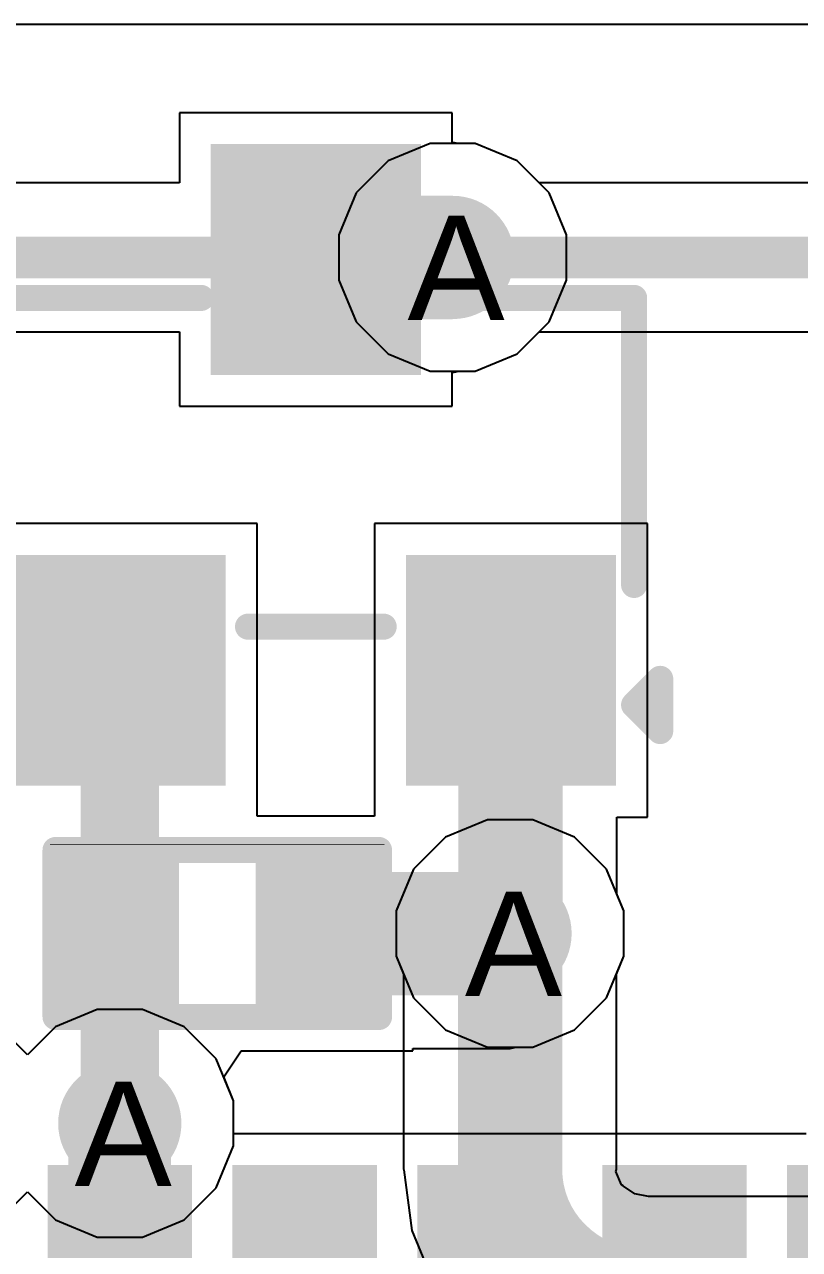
# Model space of a CAD drawing. Header units: inches. Extents: x 0 to 5271, y 0 to 5417.
# Drawn here: x 15.28 to 19.06, y 29.83 to 35.79 of the extents above; entities that cross this region are included whole.
import ezdxf

# ---------------------------------------------------------------- set-up
doc = ezdxf.new("R2010")
doc.units = ezdxf.units.IN
for name, color, linetype in [('Bottom Layer', 5, 'Continuous'), ('Bottom Overlay', 54, 'Continuous'), ('Bottom Paste', 16, 'Continuous'), ('Bottom Solder', 6, 'Continuous'), ('Drill Drawing', 1, 'Continuous'), ('L2_GND1', 16, 'Continuous'), ('L3_SIG1', 76, 'Continuous'), ('L4_PWR', 90, 'Continuous'), ('L5_GND2', 156, 'Continuous'), ('L6_SIG2', 130, 'Continuous'), ('L7_GND3', 216, 'Continuous'), ('Top Layer', 1, 'Continuous'), ('Top Paste', 8, 'Continuous'), ('Top Solder', 216, 'Continuous'), ('Via Holes', 16, 'Continuous')]:
    doc.layers.add(name, color=color, linetype=linetype)
doc.styles.add('Arial', font='', dxfattribs={"height": 0.2})
doc.styles.get('Arial').set_extended_font_data('Arial')

# ---------------------------------------------------------------- blocks, each defined once
blk = doc.blocks.new('AP6256__420')
at = {"layer": 'Top Layer'}
for points in [[(-5.12492625, -1.15001294), (-6.249925269999999, -1.15001294), (-6.249925269999999, -0.6500139399999999), (-5.12492625, -0.65001394)], [(-5.12492625, -2.04998574), (-6.249925269999999, -2.04998574), (-6.249925269999999, -1.54998674), (-5.12492625, -1.54998674)], [(-5.12492625, -2.95000934), (-6.249925269999999, -2.95000934), (-6.249925269999999, -2.45001034), (-5.12492625, -2.45001034)], [(-5.12492625, -3.849982139999999), (-6.249925269999999, -3.849982139999999), (-6.249925269999999, -3.34998314), (-5.12492625, -3.34998314)]]:
    blk.add_hatch(color=1, dxfattribs=at).paths.add_polyline_path(points)
at = {"layer": 'Top Paste'}
for points in [[(-5.12492625, -1.15001294), (-6.249925269999999, -1.15001294), (-6.249925269999999, -0.6500139399999999), (-5.12492625, -0.65001394)], [(-5.12492625, -2.04998574), (-6.249925269999999, -2.04998574), (-6.249925269999999, -1.54998674), (-5.12492625, -1.54998674)], [(-5.12492625, -2.95000934), (-6.249925269999999, -2.95000934), (-6.249925269999999, -2.45001034), (-5.12492625, -2.45001034)], [(-5.12492625, -3.849982139999999), (-6.249925269999999, -3.849982139999999), (-6.249925269999999, -3.34998314), (-5.12492625, -3.34998314)]]:
    blk.add_hatch(color=8, dxfattribs=at).paths.add_polyline_path(points)
at = {"layer": 'Top Solder'}
for points in [[(-5.023326249999999, -1.25161294), (-6.351525269999999, -1.25161294), (-6.351525269999999, -0.5484139399999999), (-5.023326249999999, -0.54841394)], [(-5.023326249999999, -2.15158574), (-6.351525269999999, -2.15158574), (-6.351525269999999, -1.44838674), (-5.023326249999999, -1.44838674)], [(-5.023326249999999, -3.05160934), (-6.351525269999999, -3.05160934), (-6.351525269999999, -2.34841034), (-5.023326249999999, -2.34841034)], [(-5.023326249999999, -3.95158214), (-6.351525269999999, -3.95158214), (-6.351525269999999, -3.24838314), (-5.023326249999999, -3.24838314)], [(-5.023326249999999, -4.851605739999999), (-6.351525269999999, -4.851605739999999), (-6.351525269999999, -4.14840674), (-5.023326249999999, -4.14840674)]]:
    blk.add_hatch(color=216, dxfattribs=at).paths.add_polyline_path(points)
blk = doc.blocks.new('RES_0402_B_457')
at = {"layer": 'Bottom Layer'}
for points in [[(-0.2413101599999999, 0.31751524), (-0.2413101600000001, -0.31748476), (-0.69851016, -0.31748476), (-0.69851016, 0.31751524)], [(0.6984898399999999, 0.31751524), (0.6984898399999999, -0.31748476), (0.2412898399999999, -0.31748476), (0.24128984, 0.31751524)]]:
    blk.add_hatch(color=5, dxfattribs=at).paths.add_polyline_path(points)
at = {"layer": 'Bottom Paste'}
for points in [[(-0.2413101599999999, 0.31751524), (-0.2413101600000001, -0.31748476), (-0.69851016, -0.31748476), (-0.69851016, 0.31751524)], [(0.6984898399999999, 0.31751524), (0.6984898399999999, -0.31748476), (0.2412898399999999, -0.31748476), (0.24128984, 0.31751524)]]:
    blk.add_hatch(color=16, dxfattribs=at).paths.add_polyline_path(points)
at = {"layer": 'Bottom Solder'}
for points in [[(-0.1863089999999999, 0.3725163999999999), (-0.1863090000000001, -0.37248592), (-0.75351132, -0.3724859199999999), (-0.75351132, 0.3725164000000001)], [(0.753491, 0.3725163999999999), (0.753491, -0.37248592), (0.1862886799999999, -0.3724859199999999), (0.18628868, 0.3725164000000001)]]:
    blk.add_hatch(color=6, dxfattribs=at).paths.add_polyline_path(points)
at = {"layer": 'Bottom Overlay'}
for points in [[(-0.78741016, -0.40638476, 0.127, 0.127, 0), (-0.78741016, 0.40641524, 0.127, 0.127, 0)], [(-0.78741016, 0.40641524, 0.127, 0.127, 0), (0.7873898399999999, 0.40641524, 0.127, 0.127, 0)], [(-0.81281016, 0.43181524, 0.0032258, 0.0032258, 0), (0.81278984, 0.43181524, 0.0032258, 0.0032258, 0)], [(0.7873898399999999, -0.40638476, 0.127, 0.127, 0), (0.7873898399999999, 0.40641524, 0.127, 0.127, 0)], [(-0.78741016, -0.40638476, 0.127, 0.127, 0), (0.7873898399999999, -0.40638476, 0.127, 0.127, 0)]]:
    blk.add_lwpolyline(points, format="xyseb", dxfattribs=at)
for points in [[(-0.8191601599999999, 0.40641524, 0.0635, 0.0635, 1), (-0.7556601599999999, 0.40641524, 0.0635, 0.0635, 1)], [(-0.8191601599999999, 0.40641524, 0.0635, 0.0635, 1), (-0.7556601599999999, 0.40641524, 0.0635, 0.0635, 1)], [(-0.81361534, 0.43181524, 0.0016129, 0.0016129, 1), (-0.81200498, 0.43181524, 0.0016129, 0.0016129, 1)], [(0.75563984, 0.40641524, 0.0635, 0.0635, 1), (0.8191398400000001, 0.40641524, 0.0635, 0.0635, 1)], [(0.75563984, 0.40641524, 0.0635, 0.0635, 1), (0.8191398400000001, 0.40641524, 0.0635, 0.0635, 1)], [(0.8119846599999999, 0.43181524, 0.0016129, 0.0016129, 1), (0.81359502, 0.43181524, 0.0016129, 0.0016129, 1)], [(-0.8191601599999999, -0.40638476, 0.0635, 0.0635, 1), (-0.7556601599999999, -0.40638476, 0.0635, 0.0635, 1)], [(-0.8191601599999999, -0.40638476, 0.0635, 0.0635, 1), (-0.7556601599999999, -0.40638476, 0.0635, 0.0635, 1)], [(0.75563984, -0.40638476, 0.0635, 0.0635, 1), (0.8191398400000001, -0.40638476, 0.0635, 0.0635, 1)], [(0.75563984, -0.40638476, 0.0635, 0.0635, 1), (0.8191398400000001, -0.40638476, 0.0635, 0.0635, 1)]]:
    blk.add_lwpolyline(points, format="xyseb", close=True, dxfattribs=at)
blk = doc.blocks.new('SOT_23_B_504')
at = {"layer": 'Bottom Layer'}
for points in [[(-1.35999347, 1.46000343), (-0.5399925699999999, 1.46000343), (-0.5399925699999999, 0.54000273), (-1.35999347, 0.54000273)], [(0.5399773299999999, 1.46000343), (1.35997823, 1.46000343), (1.35997823, 0.54000273), (0.5399773299999999, 0.54000273)], [(-0.41003347, -0.5399925699999999), (0.40996743, -0.5399925699999999), (0.40996743, -1.45999327), (-0.41003347, -1.45999327)]]:
    blk.add_hatch(color=5, dxfattribs=at).paths.add_polyline_path(points)
at = {"layer": 'Bottom Paste'}
for points in [[(-1.35999347, 1.46000343), (-0.5399925699999999, 1.46000343), (-0.5399925699999999, 0.54000273), (-1.35999347, 0.54000273)], [(0.5399773299999999, 1.46000343), (1.35997823, 1.46000343), (1.35997823, 0.54000273), (0.5399773299999999, 0.54000273)], [(-0.41003347, -0.5399925699999999), (0.40996743, -0.5399925699999999), (0.40996743, -1.45999327), (-0.41003347, -1.45999327)]]:
    blk.add_hatch(color=16, dxfattribs=at).paths.add_polyline_path(points)
at = {"layer": 'Bottom Solder'}
for points in [[(-1.46159347, 1.56160343), (-0.4383925699999999, 1.56160343), (-0.4383925699999999, 0.43840273), (-1.46159347, 0.43840273)], [(0.43837733, 1.56160343), (1.46157823, 1.56160343), (1.46157823, 0.43840273), (0.43837733, 0.43840273)], [(-0.5116334699999999, -0.4383925699999999), (0.5115674299999999, -0.4383925699999999), (0.5115674299999999, -1.56159327), (-0.5116334699999999, -1.56159327)]]:
    blk.add_hatch(color=6, dxfattribs=at).paths.add_polyline_path(points)
at = {"layer": 'Bottom Overlay'}
for points in [[(-1.54943302, 1.16840508, 0.127, 0.127, 0), (-1.67643302, 1.29540508, 0.127, 0.127, 0)], [(-1.67643302, 1.29540508, 0.127, 0.127, 0), (-1.67643302, 1.04140508, 0.127, 0.127, 0)], [(-1.54943302, 1.16840508, 0.127, 0.127, 0), (-1.67643302, 1.04140508, 0.127, 0.127, 0)], [(0.33016698, 0.7874050799999999, 0.127, 0.127, 0), (-0.33023302, 0.7874050799999999, 0.127, 0.127, 0)], [(-1.54943302, 0.5842050799999999, 0.127, 0.127, 0), (-1.54943302, -0.81279492, 0.127, 0.127, 0)], [(1.54936698, 0.5842050799999999, 0.127, 0.127, 0), (1.54936698, -0.81279492, 0.127, 0.127, 0)], [(-0.55883302, -0.81279492, 0.127, 0.127, 0), (-1.54943302, -0.81279492, 0.127, 0.127, 0)], [(1.54936698, -0.81279492, 0.127, 0.127, 0), (0.5587669799999999, -0.81279492, 0.127, 0.127, 0)]]:
    blk.add_lwpolyline(points, format="xyseb", dxfattribs=at)
for points in [[(-1.70818302, 1.29540508, 0.0635, 0.0635, 1), (-1.64468302, 1.29540508, 0.0635, 0.0635, 1)], [(-1.70818302, 1.29540508, 0.0635, 0.0635, 1), (-1.64468302, 1.29540508, 0.0635, 0.0635, 1)], [(-1.58118302, 1.16840508, 0.0635, 0.0635, 1), (-1.51768302, 1.16840508, 0.0635, 0.0635, 1)], [(-1.58118302, 1.16840508, 0.0635, 0.0635, 1), (-1.51768302, 1.16840508, 0.0635, 0.0635, 1)], [(-1.70818302, 1.04140508, 0.0635, 0.0635, 1), (-1.64468302, 1.04140508, 0.0635, 0.0635, 1)], [(-1.70818302, 1.04140508, 0.0635, 0.0635, 1), (-1.64468302, 1.04140508, 0.0635, 0.0635, 1)], [(-0.36198302, 0.7874050799999999, 0.0635, 0.0635, 1), (-0.29848302, 0.7874050799999999, 0.0635, 0.0635, 1)], [(0.29841698, 0.7874050799999999, 0.0635, 0.0635, 1), (0.3619169799999999, 0.7874050799999999, 0.0635, 0.0635, 1)], [(-1.58118302, 0.5842050799999999, 0.0635, 0.0635, 1), (-1.51768302, 0.5842050799999999, 0.0635, 0.0635, 1)], [(1.51761698, 0.5842050799999999, 0.0635, 0.0635, 1), (1.58111698, 0.5842050799999999, 0.0635, 0.0635, 1)], [(-1.58118302, -0.81279492, 0.0635, 0.0635, 1), (-1.51768302, -0.81279492, 0.0635, 0.0635, 1)], [(-1.58118302, -0.81279492, 0.0635, 0.0635, 1), (-1.51768302, -0.81279492, 0.0635, 0.0635, 1)], [(-0.59058302, -0.81279492, 0.0635, 0.0635, 1), (-0.52708302, -0.81279492, 0.0635, 0.0635, 1)], [(0.52701698, -0.81279492, 0.0635, 0.0635, 1), (0.59051698, -0.81279492, 0.0635, 0.0635, 1)], [(1.51761698, -0.81279492, 0.0635, 0.0635, 1), (1.58111698, -0.81279492, 0.0635, 0.0635, 1)], [(1.51761698, -0.81279492, 0.0635, 0.0635, 1), (1.58111698, -0.81279492, 0.0635, 0.0635, 1)]]:
    blk.add_lwpolyline(points, format="xyseb", close=True, dxfattribs=at)

msp = doc.modelspace()

# ---------------------------------------------------------------- hatches: boundary and pattern name
at = {"layer": 'Bottom Layer'}
for points in [[(16.58896352, 34.95474848), (16.58896352, 34.35368288), (17.36655912, 34.35368288), (17.36655912, 34.95474848)], [(16.58886192, 31.66382287999999), (16.58886192, 31.06275728), (17.64585752, 31.06275728), (17.64585752, 31.66382287999999)]]:
    msp.add_hatch(color=5, dxfattribs=at).paths.add_polyline_path(points)
h = msp.add_hatch(color=5, dxfattribs=at)
edge = h.paths.add_edge_path()
edge.add_arc((17.36653372, 34.65469828), 0.2999994, 0, 360)
h = msp.add_hatch(color=5, dxfattribs=at)
edge = h.paths.add_edge_path()
edge.add_arc((17.64583212, 31.36377268), 0.2999994, 0, 360)
h = msp.add_hatch(color=5, dxfattribs=at)
edge = h.paths.add_edge_path()
edge.add_arc((15.74601372, 30.43951748), 0.2999994, 0, 360)
at = {"layer": 'L2_GND1'}
h = msp.add_hatch(color=16, dxfattribs=at)
edge = h.paths.add_edge_path()
edge.add_arc((17.36653372, 34.65469828), 0.2999994, 0, 360)
h = msp.add_hatch(color=16, dxfattribs=at)
edge = h.paths.add_edge_path()
edge.add_arc((17.64583212, 31.36377268), 0.2999994, 0, 360)
h = msp.add_hatch(color=16, dxfattribs=at)
edge = h.paths.add_edge_path()
edge.add_arc((15.74601372, 30.43951748), 0.2999994, 0, 360)
at = {"layer": 'L3_SIG1'}
h = msp.add_hatch(color=76, dxfattribs=at)
edge = h.paths.add_edge_path()
edge.add_arc((17.36653372, 34.65469828), 0.2999994, 0, 360)
h = msp.add_hatch(color=76, dxfattribs=at)
edge = h.paths.add_edge_path()
edge.add_arc((17.64583212, 31.36377268), 0.2999994, 0, 360)
h = msp.add_hatch(color=76, dxfattribs=at)
edge = h.paths.add_edge_path()
edge.add_arc((15.74601372, 30.43951748), 0.2999994, 0, 360)
at = {"layer": 'L4_PWR'}
h = msp.add_hatch(color=90, dxfattribs=at)
edge = h.paths.add_edge_path()
edge.add_arc((17.36653372, 34.65469828), 0.2999994, 0, 360)
h = msp.add_hatch(color=90, dxfattribs=at)
edge = h.paths.add_edge_path()
edge.add_arc((17.64583212, 31.36377268), 0.2999994, 0, 360)
h = msp.add_hatch(color=90, dxfattribs=at)
edge = h.paths.add_edge_path()
edge.add_arc((15.74601372, 30.43951748), 0.2999994, 0, 360)
at = {"layer": 'L5_GND2'}
h = msp.add_hatch(color=156, dxfattribs=at)
edge = h.paths.add_edge_path()
edge.add_arc((17.36653372, 34.65469828), 0.2999994, 0, 360)
h = msp.add_hatch(color=156, dxfattribs=at)
edge = h.paths.add_edge_path()
edge.add_arc((17.64583212, 31.36377268), 0.2999994, 0, 360)
h = msp.add_hatch(color=156, dxfattribs=at)
edge = h.paths.add_edge_path()
edge.add_arc((15.74601372, 30.43951748), 0.2999994, 0, 360)
at = {"layer": 'L6_SIG2'}
h = msp.add_hatch(color=130, dxfattribs=at)
edge = h.paths.add_edge_path()
edge.add_arc((17.36653372, 34.65469828), 0.2999994, 0, 360)
h = msp.add_hatch(color=130, dxfattribs=at)
edge = h.paths.add_edge_path()
edge.add_arc((17.64583212, 31.36377268), 0.2999994, 0, 360)
h = msp.add_hatch(color=130, dxfattribs=at)
edge = h.paths.add_edge_path()
edge.add_arc((15.74601372, 30.43951748), 0.2999994, 0, 360)
at = {"layer": 'L7_GND3'}
h = msp.add_hatch(color=216, dxfattribs=at)
edge = h.paths.add_edge_path()
edge.add_arc((17.36653372, 34.65469828), 0.2999994, 0, 360)
h = msp.add_hatch(color=216, dxfattribs=at)
edge = h.paths.add_edge_path()
edge.add_arc((17.64583212, 31.36377268), 0.2999994, 0, 360)
h = msp.add_hatch(color=216, dxfattribs=at)
edge = h.paths.add_edge_path()
edge.add_arc((15.74601372, 30.43951748), 0.2999994, 0, 360)
at = {"layer": 'Top Layer'}
h = msp.add_hatch(color=1, dxfattribs=at)
edge = h.paths.add_edge_path()
edge.add_arc((17.36653372, 34.65469828), 0.2999994, 0, 360)
h = msp.add_hatch(color=1, dxfattribs=at)
edge = h.paths.add_edge_path()
edge.add_arc((17.64583212, 31.36377268), 0.2999994, 0, 360)
h = msp.add_hatch(color=1, dxfattribs=at)
edge = h.paths.add_edge_path()
edge.add_arc((15.74601372, 30.43951748), 0.2999994, 0, 360)
msp.add_hatch(color=1, dxfattribs=at).paths.add_polyline_path([(15.49600152, 30.43954287999999), (15.49600152, 29.00972608), (15.99602592, 29.00972608), (15.99602592, 30.43954287999999)])
at = {"layer": 'Via Holes'}
h = msp.add_hatch(color=7, dxfattribs=at)
edge = h.paths.add_edge_path()
edge.add_arc((17.36653372, 34.65469828), 0.1499997, 0, 360)
h = msp.add_hatch(color=7, dxfattribs=at)
edge = h.paths.add_edge_path()
edge.add_arc((17.64583212, 31.36377268), 0.1499997, 0, 360)
h = msp.add_hatch(color=7, dxfattribs=at)
edge = h.paths.add_edge_path()
edge.add_arc((15.74601372, 30.43951748), 0.1499997, 0, 360)

# ---------------------------------------------------------------- linework, layer by layer
at = {"layer": 'Bottom Layer'}
for p, q in [((17.3644941, 35.35874056), (16.03649574, 35.35874056)), ((16.03649574, 35.35874056), (16.03649574, 35.01726549999999)), ((17.3644941, 35.21372434), (17.3644941, 35.35874056)), ((17.36655912, 35.21372434), (17.3644941, 35.21372434)), ((17.39182958, 35.20869768), (17.36655912, 35.21372434)), ((17.47673162, 35.20869768), (17.39182958, 35.20869768)), ((17.68034818, 35.12435698), (17.47673162, 35.20869768)), ((17.83619242, 34.96851273999999), (17.68034818, 35.12435698)), ((16.03649574, 35.01726549999999), (15.04817412, 35.01726549999999)), ((17.92053312, 34.76489618), (17.83619242, 34.96851273999999)), ((17.92053312, 34.54450038), (17.92053312, 34.76489618)), ((17.83619242, 34.34088382), (17.92053312, 34.54450038)), ((15.04817412, 34.29213106), (16.03649574, 34.29213106)), ((16.03649574, 34.29213106), (16.03649574, 33.9307424)), ((17.68034818, 34.18503957999999), (17.83619242, 34.34088382)), ((17.47673162, 34.10069888), (17.68034818, 34.18503957999999)), ((17.3644941, 33.9307424), (17.3644941, 34.09470701999999)), ((17.3644941, 34.09470701999999), (17.36655912, 34.09470701999999)), ((17.36655912, 34.09470701999999), (17.39668352, 34.10069888)), ((17.39668352, 34.10069888), (17.47673162, 34.10069888)), ((16.03649574, 33.9307424), (17.3644941, 33.9307424)), ((16.4144833, 33.35874456), (15.16856758, 33.35874456)), ((16.4144833, 31.93527268), (16.4144833, 33.35874456)), ((18.3144541, 33.35874456), (16.98645574, 33.35874456)), ((16.98645574, 33.35874456), (16.98645574, 31.93527268)), ((18.3144541, 31.9307464), (18.3144541, 33.35874456)), ((16.98645574, 31.93527268), (16.4144833, 31.93527268)), ((18.16612064, 31.55535472), (18.16612064, 31.9307464)), ((18.16612064, 31.9307464), (18.3144541, 31.9307464)), ((18.19983152, 31.47397058), (18.16612064, 31.55535472)), ((18.19983152, 31.25357478), (18.19983152, 31.47397058)), ((18.11549082, 31.04995822), (18.19983152, 31.25357478)), ((17.95964658, 30.89411398), (18.11549082, 31.04995822)), ((17.75603002, 30.80977328), (17.95964658, 30.89411398)), ((16.25214936, 30.66527014), (16.33700822, 30.79227268)), ((16.33700822, 30.79227268), (17.17303652, 30.79227268)), ((17.17303652, 30.79227268), (17.17303652, 30.80378142)), ((17.17303652, 30.80378142), (17.64585752, 30.80378142)), ((17.64585752, 30.80378142), (17.67598192, 30.80977328)), ((17.67598192, 30.80977328), (17.75603002, 30.80977328)), ((16.30001312, 30.54971538), (16.25214936, 30.66527014)), ((16.30001312, 30.32931958), (16.30001312, 30.54971538)), ((16.21567242, 30.12570302), (16.30001312, 30.32931958)), ((16.05982818, 29.96985878), (16.21567242, 30.12570302)), ((15.15980458, 29.96985878), (15.29600192, 30.10605612)), ((15.29600192, 30.10605612), (15.43219926, 29.96985878)), ((15.43219926, 29.96985878), (15.63581582, 29.88551808)), ((15.85621162, 29.88551808), (16.05982818, 29.96985878)), ((15.63581582, 29.88551808), (15.85621162, 29.88551808))]:
    msp.add_line(p, q, dxfattribs=at)
for points in [[(14.47667412, 34.65469828, 0.2032, 0.2032, 0), (16.69053812, 34.65469828, 0.2032, 0.2032, 0)], [(16.69053812, 34.65469828, 0.2032, 0.2032, 0), (16.70049492, 34.64474147999999, 0.2032, 0.2032, 0)], [(17.64816892, 32.64245948, 0.508, 0.508, 0), (17.65045492, 32.64474548, 0.508, 0.508, 0)], [(17.64816892, 31.36610948, 0.508, 0.508, 0), (17.64816892, 32.64245948, 0.508, 0.508, 0)], [(15.74601372, 30.43951748, 0.3809999999999999, 0.3809999999999999, 0), (15.74601372, 32.58525868, 0.3809999999999999, 0.3809999999999999, 0)], [(15.74601372, 30.43951748, 0.3809999999999999, 0.3809999999999999, 0), (15.74601372, 32.58525868, 0.3809999999999999, 0.3809999999999999, 0)], [(15.74601372, 30.43951748, 0.3809999999999999, 0.3809999999999999, 0), (15.74601372, 32.58525868, 0.3809999999999999, 0.3809999999999999, 0)], [(15.74602388, 32.58524598, 0.254, 0.254, -0.4142135623730951), (15.81054496, 32.64976706, 0.254, 0.254, 0)], [(15.74602388, 32.58524598, 0.254, 0.254, -0.4142135623730951), (15.81054496, 32.64976706, 0.254, 0.254, 0)], [(15.74602388, 32.58524598, 0.254, 0.254, -0.4142135623730951), (15.81054496, 32.64976706, 0.254, 0.254, 0)], [(15.74602388, 32.58524598, 0.254, 0.254, -0.4142135623730951), (15.81054496, 32.64976706, 0.254, 0.254, 0)], [(17.64583212, 31.36377268, 0.508, 0.508, 0), (17.64816892, 31.36610948, 0.508, 0.508, 0)]]:
    msp.add_lwpolyline(points, format="xyseb", dxfattribs=at)
for points in [[(16.63973812, 34.65469828, 0.1016, 0.1016, 1), (16.74133812, 34.65469828, 0.1016, 0.1016, 1)], [(16.63973812, 34.65469828, 0.1016, 0.1016, 1), (16.74133812, 34.65469828, 0.1016, 0.1016, 1)], [(16.64969492, 34.64474147999999, 0.1016, 0.1016, 1), (16.75129492, 34.64474147999999, 0.1016, 0.1016, 1)], [(17.52116892, 32.64245948, 0.254, 0.254, 1), (17.77516892, 32.64245948, 0.254, 0.254, 1)], [(17.52116892, 32.64245948, 0.254, 0.254, 1), (17.77516892, 32.64245948, 0.254, 0.254, 1)], [(17.52345492, 32.64474548, 0.254, 0.254, 1), (17.77745492, 32.64474548, 0.254, 0.254, 1)], [(15.65076372, 32.58525868, 0.1905, 0.1905, 1), (15.84126372, 32.58525868, 0.1905, 0.1905, 1)], [(15.65076372, 32.58525868, 0.1905, 0.1905, 1), (15.84126372, 32.58525868, 0.1905, 0.1905, 1)], [(15.65076372, 32.58525868, 0.1905, 0.1905, 1), (15.84126372, 32.58525868, 0.1905, 0.1905, 1)], [(15.74704496, 32.64976706, 0.127, 0.127, 1), (15.87404496, 32.64976706, 0.127, 0.127, 1)], [(15.74704496, 32.64976706, 0.127, 0.127, 1), (15.87404496, 32.64976706, 0.127, 0.127, 1)], [(15.74704496, 32.64976706, 0.127, 0.127, 1), (15.87404496, 32.64976706, 0.127, 0.127, 1)], [(15.74704496, 32.64976706, 0.127, 0.127, 1), (15.87404496, 32.64976706, 0.127, 0.127, 1)], [(15.68252388, 32.58524598, 0.127, 0.127, 1), (15.80952388, 32.58524598, 0.127, 0.127, 1)], [(15.68252388, 32.58524598, 0.127, 0.127, 1), (15.80952388, 32.58524598, 0.127, 0.127, 1)], [(15.68252388, 32.58524598, 0.127, 0.127, 1), (15.80952388, 32.58524598, 0.127, 0.127, 1)], [(15.68252388, 32.58524598, 0.127, 0.127, 1), (15.80952388, 32.58524598, 0.127, 0.127, 1)], [(17.51883212, 31.36377268, 0.254, 0.254, 1), (17.77283212, 31.36377268, 0.254, 0.254, 1)], [(17.52116892, 31.36610948, 0.254, 0.254, 1), (17.77516892, 31.36610948, 0.254, 0.254, 1)], [(17.52116892, 31.36610948, 0.254, 0.254, 1), (17.77516892, 31.36610948, 0.254, 0.254, 1)], [(15.65076372, 30.43951748, 0.1905, 0.1905, 1), (15.84126372, 30.43951748, 0.1905, 0.1905, 1)], [(15.65076372, 30.43951748, 0.1905, 0.1905, 1), (15.84126372, 30.43951748, 0.1905, 0.1905, 1)], [(15.65076372, 30.43951748, 0.1905, 0.1905, 1), (15.84126372, 30.43951748, 0.1905, 0.1905, 1)]]:
    msp.add_lwpolyline(points, format="xyseb", close=True, dxfattribs=at)
at = {"layer": 'L2_GND1'}
for p, q in [((17.25633582, 35.20869768), (17.05271926, 35.12435698)), ((17.47673162, 35.20869768), (17.25633582, 35.20869768)), ((17.68034818, 35.12435698), (17.47673162, 35.20869768)), ((17.05271926, 35.12435698), (16.89687502, 34.96851273999999)), ((17.83619242, 34.96851273999999), (17.68034818, 35.12435698)), ((16.89687502, 34.96851273999999), (16.81253432, 34.76489618)), ((17.92053312, 34.76489618), (17.83619242, 34.96851273999999)), ((16.81253432, 34.76489618), (16.81253432, 34.54450038)), ((17.92053312, 34.54450038), (17.92053312, 34.76489618)), ((16.81253432, 34.54450038), (16.89687502, 34.34088382)), ((17.83619242, 34.34088382), (17.92053312, 34.54450038)), ((16.89687502, 34.34088382), (17.05271926, 34.18503957999999)), ((17.68034818, 34.18503957999999), (17.83619242, 34.34088382)), ((17.05271926, 34.18503957999999), (17.25633582, 34.10069888)), ((17.47673162, 34.10069888), (17.68034818, 34.18503957999999)), ((17.25633582, 34.10069888), (17.47673162, 34.10069888)), ((17.53563422, 31.91777208), (17.33201766, 31.83343138)), ((17.75603002, 31.91777208), (17.53563422, 31.91777208)), ((17.95964658, 31.83343138), (17.75603002, 31.91777208)), ((17.33201766, 31.83343138), (17.17617342, 31.67758714)), ((18.11549082, 31.67758714), (17.95964658, 31.83343138)), ((17.17617342, 31.67758714), (17.09183272, 31.47397058)), ((18.19983152, 31.47397058), (18.11549082, 31.67758714)), ((17.09183272, 31.47397058), (17.09183272, 31.25357478)), ((18.19983152, 31.25357478), (18.19983152, 31.47397058)), ((17.09183272, 31.25357478), (17.17617342, 31.04995822)), ((18.11549082, 31.04995822), (18.19983152, 31.25357478)), ((17.17617342, 31.04995822), (17.33201766, 30.89411398)), ((17.95964658, 30.89411398), (18.11549082, 31.04995822)), ((15.63581582, 30.99351688), (15.43219926, 30.90917618)), ((15.85621162, 30.99351688), (15.63581582, 30.99351688)), ((16.05982818, 30.90917618), (15.85621162, 30.99351688)), ((15.29600192, 30.77297884), (15.15980458, 30.90917618)), ((15.43219926, 30.90917618), (15.29600192, 30.77297884)), ((16.21567242, 30.75333194), (16.05982818, 30.90917618)), ((17.33201766, 30.89411398), (17.53563422, 30.80977328)), ((17.75603002, 30.80977328), (17.95964658, 30.89411398)), ((17.53563422, 30.80977328), (17.75603002, 30.80977328)), ((16.30001312, 30.54971538), (16.21567242, 30.75333194)), ((16.30001312, 30.32931958), (16.30001312, 30.54971538)), ((16.21567242, 30.12570302), (16.30001312, 30.32931958)), ((16.05982818, 29.96985878), (16.21567242, 30.12570302)), ((15.15980458, 29.96985878), (15.29600192, 30.10605612)), ((15.29600192, 30.10605612), (15.43219926, 29.96985878)), ((15.43219926, 29.96985878), (15.63581582, 29.88551808)), ((15.85621162, 29.88551808), (16.05982818, 29.96985878)), ((15.63581582, 29.88551808), (15.85621162, 29.88551808))]:
    msp.add_line(p, q, dxfattribs=at)
at = {"layer": 'L3_SIG1'}
for p, q in [((17.25633582, 35.20869768), (17.05271926, 35.12435698)), ((17.47673162, 35.20869768), (17.25633582, 35.20869768)), ((17.68034818, 35.12435698), (17.47673162, 35.20869768)), ((17.05271926, 35.12435698), (16.89687502, 34.96851273999999)), ((17.78743966, 35.01726549999999), (17.68034818, 35.12435698)), ((22.16010554, 35.01726549999999), (17.78743966, 35.01726549999999)), ((16.89687502, 34.96851273999999), (16.81253432, 34.76489618)), ((16.81253432, 34.76489618), (16.81253432, 34.54450038)), ((16.81253432, 34.54450038), (16.89687502, 34.34088382)), ((16.89687502, 34.34088382), (17.05271926, 34.18503957999999)), ((17.68034818, 34.18503957999999), (17.78743966, 34.29213106)), ((17.78743966, 34.29213106), (22.31027542, 34.29213106)), ((17.05271926, 34.18503957999999), (17.25633582, 34.10069888)), ((17.47673162, 34.10069888), (17.68034818, 34.18503957999999)), ((17.25633582, 34.10069888), (17.47673162, 34.10069888)), ((17.53563422, 31.91777208), (17.33201766, 31.83343138)), ((17.75603002, 31.91777208), (17.53563422, 31.91777208)), ((17.95964658, 31.83343138), (17.75603002, 31.91777208)), ((17.33201766, 31.83343138), (17.17617342, 31.67758714)), ((18.11549082, 31.67758714), (17.95964658, 31.83343138)), ((17.17617342, 31.67758714), (17.09183272, 31.47397058)), ((18.19983152, 31.47397058), (18.11549082, 31.67758714)), ((17.09183272, 31.47397058), (17.09183272, 31.25357478)), ((18.19983152, 31.25357478), (18.19983152, 31.47397058)), ((17.09183272, 31.25357478), (17.17617342, 31.04995822)), ((18.11549082, 31.04995822), (18.19983152, 31.25357478)), ((17.17617342, 31.04995822), (17.33201766, 30.89411398)), ((17.95964658, 30.89411398), (18.11549082, 31.04995822)), ((15.63581582, 30.99351688), (15.43219926, 30.90917618)), ((15.85621162, 30.99351688), (15.63581582, 30.99351688)), ((16.05982818, 30.90917618), (15.85621162, 30.99351688)), ((15.29600192, 30.77297884), (15.15980458, 30.90917618)), ((15.43219926, 30.90917618), (15.29600192, 30.77297884)), ((16.21567242, 30.75333194), (16.05982818, 30.90917618)), ((17.33201766, 30.89411398), (17.53563422, 30.80977328)), ((17.75603002, 30.80977328), (17.95964658, 30.89411398)), ((17.53563422, 30.80977328), (17.75603002, 30.80977328)), ((16.30001312, 30.54971538), (16.21567242, 30.75333194)), ((16.30001312, 30.32931958), (16.30001312, 30.54971538)), ((16.21567242, 30.12570302), (16.30001312, 30.32931958)), ((16.05982818, 29.96985878), (16.21567242, 30.12570302)), ((15.15980458, 29.96985878), (15.29600192, 30.10605612)), ((15.29600192, 30.10605612), (15.43219926, 29.96985878)), ((15.43219926, 29.96985878), (15.63581582, 29.88551808)), ((15.85621162, 29.88551808), (16.05982818, 29.96985878)), ((15.63581582, 29.88551808), (15.85621162, 29.88551808))]:
    msp.add_line(p, q, dxfattribs=at)
msp.add_lwpolyline([(17.36653372, 34.65469828, 0.2032, 0.2032, 0), (22.31028812, 34.65469828, 0.2032, 0.2032, 0)], format="xyseb", dxfattribs=at)
msp.add_lwpolyline([(17.31573372, 34.65469828, 0.1016, 0.1016, 1), (17.41733372, 34.65469828, 0.1016, 0.1016, 1)], format="xyseb", close=True, dxfattribs=at)
at = {"layer": 'L4_PWR'}
for p, q in [((21.4884, 35.7886), (8.9408, 35.7886)), ((17.25633582, 35.20869768), (17.05271926, 35.12435698)), ((17.47673162, 35.20869768), (17.25633582, 35.20869768)), ((17.68034818, 35.12435698), (17.47673162, 35.20869768)), ((17.05271926, 35.12435698), (16.89687502, 34.96851273999999)), ((17.83619242, 34.96851273999999), (17.68034818, 35.12435698)), ((16.89687502, 34.96851273999999), (16.81253432, 34.76489618)), ((17.92053312, 34.76489618), (17.83619242, 34.96851273999999)), ((16.81253432, 34.76489618), (16.81253432, 34.54450038)), ((17.92053312, 34.54450038), (17.92053312, 34.76489618)), ((16.81253432, 34.54450038), (16.89687502, 34.34088382)), ((17.83619242, 34.34088382), (17.92053312, 34.54450038)), ((16.89687502, 34.34088382), (17.05271926, 34.18503957999999)), ((17.68034818, 34.18503957999999), (17.83619242, 34.34088382)), ((17.05271926, 34.18503957999999), (17.25633582, 34.10069888)), ((17.47673162, 34.10069888), (17.68034818, 34.18503957999999)), ((17.25633582, 34.10069888), (17.47673162, 34.10069888)), ((17.53563422, 31.91777208), (17.33201766, 31.83343138)), ((17.75603002, 31.91777208), (17.53563422, 31.91777208)), ((17.95964658, 31.83343138), (17.75603002, 31.91777208)), ((17.33201766, 31.83343138), (17.17617342, 31.67758714)), ((18.11549082, 31.67758714), (17.95964658, 31.83343138)), ((17.17617342, 31.67758714), (17.09183272, 31.47397058)), ((18.19983152, 31.47397058), (18.11549082, 31.67758714)), ((17.09183272, 31.47397058), (17.09183272, 31.25357478)), ((18.19983152, 31.25357478), (18.19983152, 31.47397058)), ((17.09183272, 31.25357478), (17.1278804, 31.16654676)), ((18.16378384, 31.16654676), (18.19983152, 31.25357478)), ((17.1278804, 31.16654676), (17.1278804, 30.21533708)), ((18.16378384, 30.21533708), (18.16378384, 31.16654676)), ((15.63581582, 30.99351688), (15.43219926, 30.90917618)), ((15.85621162, 30.99351688), (15.63581582, 30.99351688)), ((16.05982818, 30.90917618), (15.85621162, 30.99351688)), ((15.29600192, 30.77297884), (15.15980458, 30.90917618)), ((15.43219926, 30.90917618), (15.29600192, 30.77297884)), ((16.21567242, 30.75333194), (16.05982818, 30.90917618)), ((16.30001312, 30.54971538), (16.21567242, 30.75333194)), ((16.30001312, 30.32931958), (16.30001312, 30.54971538)), ((16.21567242, 30.12570302), (16.30001312, 30.32931958)), ((17.1278804, 30.21533708), (17.12823854, 30.21353114)), ((17.12823854, 30.21353114), (17.16716404, 29.91787768)), ((18.16171628, 30.20493578), (18.16378384, 30.21533708)), ((18.18822118, 30.14094556), (18.16171628, 30.20493578)), ((16.05982818, 29.96985878), (16.21567242, 30.12570302)), ((18.19704768, 30.13504768), (18.18822118, 30.14094556)), ((18.19796208, 30.13367862), (18.19704768, 30.13504768)), ((18.25383954, 30.09634062), (18.19796208, 30.13367862)), ((15.15980458, 29.96985878), (15.29600192, 30.10605612)), ((15.29600192, 30.10605612), (15.43219926, 29.96985878)), ((18.31973984, 30.08323168), (18.25383954, 30.09634062)), ((18.32137052, 30.0835568), (18.31973984, 30.08323168)), ((19.54442116, 30.0835568), (18.32137052, 30.0835568)), ((15.43219926, 29.96985878), (15.63581582, 29.88551808)), ((15.85621162, 29.88551808), (16.05982818, 29.96985878)), ((15.63581582, 29.88551808), (15.85621162, 29.88551808)), ((17.16716404, 29.91787768), (17.28198474, 29.64067732))]:
    msp.add_line(p, q, dxfattribs=at)
for points in [[(17.64583212, 30.21535232, 0.508, 0.508, 0), (17.64583212, 31.36377268, 0.508, 0.508, 0)], [(17.64583212, 30.21533708, 0.508, 0.508, 0), (17.64583212, 30.21535232, 0.508, 0.508, 0)], [(17.8308, 29.7688, 0.508, 0.508, -0.198912367379658), (17.64583212, 30.21535232, 0.508, 0.508, 0)], [(17.8308, 29.7688, 0.508, 0.508, -0.198912367379658), (17.64583212, 30.21535232, 0.508, 0.508, 0)], [(17.8308, 29.7688, 0.508, 0.508, -0.198912367379658), (17.64583212, 30.21535232, 0.508, 0.508, 0)], [(17.8308, 29.7688, 0.508, 0.508, -0.198912367379658), (17.64583212, 30.21535232, 0.508, 0.508, 0)], [(18.32136798, 29.5656, 0.508, 0.508, -0.198912367379658), (17.8308, 29.7688, 0.508, 0.508, 0)]]:
    msp.add_lwpolyline(points, format="xyseb", dxfattribs=at)
for points in [[(17.51883212, 31.36377268, 0.254, 0.254, 1), (17.77283212, 31.36377268, 0.254, 0.254, 1)], [(17.51883212, 30.21535232, 0.254, 0.254, 1), (17.77283212, 30.21535232, 0.254, 0.254, 1)], [(17.51883212, 30.21535232, 0.254, 0.254, 1), (17.77283212, 30.21535232, 0.254, 0.254, 1)], [(17.51883212, 30.21535232, 0.254, 0.254, 1), (17.77283212, 30.21535232, 0.254, 0.254, 1)], [(17.51883212, 30.21535232, 0.254, 0.254, 1), (17.77283212, 30.21535232, 0.254, 0.254, 1)], [(17.51883212, 30.21535232, 0.254, 0.254, 1), (17.77283212, 30.21535232, 0.254, 0.254, 1)], [(17.51883212, 30.21535232, 0.254, 0.254, 1), (17.77283212, 30.21535232, 0.254, 0.254, 1)], [(17.51883212, 30.21533708, 0.254, 0.254, 1), (17.77283212, 30.21533708, 0.254, 0.254, 1)], [(17.7038, 29.7688, 0.254, 0.254, 1), (17.9578, 29.7688, 0.254, 0.254, 1)], [(17.7038, 29.7688, 0.254, 0.254, 1), (17.9578, 29.7688, 0.254, 0.254, 1)], [(17.7038, 29.7688, 0.254, 0.254, 1), (17.9578, 29.7688, 0.254, 0.254, 1)], [(17.7038, 29.7688, 0.254, 0.254, 1), (17.9578, 29.7688, 0.254, 0.254, 1)], [(17.7038, 29.7688, 0.254, 0.254, 1), (17.9578, 29.7688, 0.254, 0.254, 1)]]:
    msp.add_lwpolyline(points, format="xyseb", close=True, dxfattribs=at)
at = {"layer": 'L5_GND2'}
for p, q in [((17.25633582, 35.20869768), (17.05271926, 35.12435698)), ((17.47673162, 35.20869768), (17.25633582, 35.20869768)), ((17.68034818, 35.12435698), (17.47673162, 35.20869768)), ((17.05271926, 35.12435698), (16.89687502, 34.96851273999999)), ((17.83619242, 34.96851273999999), (17.68034818, 35.12435698)), ((16.89687502, 34.96851273999999), (16.81253432, 34.76489618)), ((17.92053312, 34.76489618), (17.83619242, 34.96851273999999)), ((16.81253432, 34.76489618), (16.81253432, 34.54450038)), ((17.92053312, 34.54450038), (17.92053312, 34.76489618)), ((16.81253432, 34.54450038), (16.89687502, 34.34088382)), ((17.83619242, 34.34088382), (17.92053312, 34.54450038)), ((16.89687502, 34.34088382), (17.05271926, 34.18503957999999)), ((17.68034818, 34.18503957999999), (17.83619242, 34.34088382)), ((17.05271926, 34.18503957999999), (17.25633582, 34.10069888)), ((17.47673162, 34.10069888), (17.68034818, 34.18503957999999)), ((17.25633582, 34.10069888), (17.47673162, 34.10069888)), ((17.53563422, 31.91777208), (17.33201766, 31.83343138)), ((17.75603002, 31.91777208), (17.53563422, 31.91777208)), ((17.95964658, 31.83343138), (17.75603002, 31.91777208)), ((17.33201766, 31.83343138), (17.17617342, 31.67758714)), ((18.11549082, 31.67758714), (17.95964658, 31.83343138)), ((17.17617342, 31.67758714), (17.09183272, 31.47397058)), ((18.19983152, 31.47397058), (18.11549082, 31.67758714)), ((17.09183272, 31.47397058), (17.09183272, 31.25357478)), ((18.19983152, 31.25357478), (18.19983152, 31.47397058)), ((17.09183272, 31.25357478), (17.17617342, 31.04995822)), ((18.11549082, 31.04995822), (18.19983152, 31.25357478)), ((17.17617342, 31.04995822), (17.33201766, 30.89411398)), ((17.95964658, 30.89411398), (18.11549082, 31.04995822)), ((15.63581582, 30.99351688), (15.43219926, 30.90917618)), ((15.85621162, 30.99351688), (15.63581582, 30.99351688)), ((16.05982818, 30.90917618), (15.85621162, 30.99351688)), ((15.29600192, 30.77297884), (15.15980458, 30.90917618)), ((15.43219926, 30.90917618), (15.29600192, 30.77297884)), ((16.21567242, 30.75333194), (16.05982818, 30.90917618)), ((17.33201766, 30.89411398), (17.53563422, 30.80977328)), ((17.75603002, 30.80977328), (17.95964658, 30.89411398)), ((17.53563422, 30.80977328), (17.75603002, 30.80977328)), ((16.30001312, 30.54971538), (16.21567242, 30.75333194)), ((16.30001312, 30.32931958), (16.30001312, 30.54971538)), ((16.21567242, 30.12570302), (16.30001312, 30.32931958)), ((16.05982818, 29.96985878), (16.21567242, 30.12570302)), ((15.15980458, 29.96985878), (15.29600192, 30.10605612)), ((15.29600192, 30.10605612), (15.43219926, 29.96985878)), ((15.43219926, 29.96985878), (15.63581582, 29.88551808)), ((15.85621162, 29.88551808), (16.05982818, 29.96985878)), ((15.63581582, 29.88551808), (15.85621162, 29.88551808))]:
    msp.add_line(p, q, dxfattribs=at)
at = {"layer": 'L6_SIG2'}
for p, q in [((17.25633582, 35.20869768), (17.05271926, 35.12435698)), ((17.47673162, 35.20869768), (17.25633582, 35.20869768)), ((17.68034818, 35.12435698), (17.47673162, 35.20869768)), ((17.05271926, 35.12435698), (16.89687502, 34.96851273999999)), ((17.83619242, 34.96851273999999), (17.68034818, 35.12435698)), ((16.89687502, 34.96851273999999), (16.81253432, 34.76489618)), ((17.92053312, 34.76489618), (17.83619242, 34.96851273999999)), ((16.81253432, 34.76489618), (16.81253432, 34.54450038)), ((17.92053312, 34.54450038), (17.92053312, 34.76489618)), ((16.81253432, 34.54450038), (16.89687502, 34.34088382)), ((17.83619242, 34.34088382), (17.92053312, 34.54450038)), ((16.89687502, 34.34088382), (17.05271926, 34.18503957999999)), ((17.68034818, 34.18503957999999), (17.83619242, 34.34088382)), ((17.05271926, 34.18503957999999), (17.25633582, 34.10069888)), ((17.47673162, 34.10069888), (17.68034818, 34.18503957999999)), ((17.25633582, 34.10069888), (17.47673162, 34.10069888)), ((17.53563422, 31.91777208), (17.33201766, 31.83343138)), ((17.75603002, 31.91777208), (17.53563422, 31.91777208)), ((17.95964658, 31.83343138), (17.75603002, 31.91777208)), ((17.33201766, 31.83343138), (17.17617342, 31.67758714)), ((18.11549082, 31.67758714), (17.95964658, 31.83343138)), ((17.17617342, 31.67758714), (17.09183272, 31.47397058)), ((18.19983152, 31.47397058), (18.11549082, 31.67758714)), ((17.09183272, 31.47397058), (17.09183272, 31.25357478)), ((18.19983152, 31.25357478), (18.19983152, 31.47397058)), ((17.09183272, 31.25357478), (17.17617342, 31.04995822)), ((18.11549082, 31.04995822), (18.19983152, 31.25357478)), ((17.17617342, 31.04995822), (17.33201766, 30.89411398)), ((17.95964658, 30.89411398), (18.11549082, 31.04995822)), ((15.63581582, 30.99351688), (15.43219926, 30.90917618)), ((15.85621162, 30.99351688), (15.63581582, 30.99351688)), ((16.05982818, 30.90917618), (15.85621162, 30.99351688)), ((15.29600192, 30.77297884), (15.15980458, 30.90917618)), ((15.43219926, 30.90917618), (15.29600192, 30.77297884)), ((16.21567242, 30.75333194), (16.05982818, 30.90917618)), ((17.33201766, 30.89411398), (17.53563422, 30.80977328)), ((17.75603002, 30.80977328), (17.95964658, 30.89411398)), ((17.53563422, 30.80977328), (17.75603002, 30.80977328)), ((16.30001312, 30.54971538), (16.21567242, 30.75333194)), ((16.30001312, 30.32931958), (16.30001312, 30.54971538)), ((16.21567242, 30.12570302), (16.30001312, 30.32931958)), ((16.05982818, 29.96985878), (16.21567242, 30.12570302)), ((15.15980458, 29.96985878), (15.29600192, 30.10605612)), ((15.29600192, 30.10605612), (15.43219926, 29.96985878)), ((15.43219926, 29.96985878), (15.63581582, 29.88551808)), ((15.85621162, 29.88551808), (16.05982818, 29.96985878)), ((15.63581582, 29.88551808), (15.85621162, 29.88551808))]:
    msp.add_line(p, q, dxfattribs=at)
at = {"layer": 'L7_GND3'}
for p, q in [((17.25633582, 35.20869768), (17.05271926, 35.12435698)), ((17.47673162, 35.20869768), (17.25633582, 35.20869768)), ((17.68034818, 35.12435698), (17.47673162, 35.20869768)), ((17.05271926, 35.12435698), (16.89687502, 34.96851273999999)), ((17.83619242, 34.96851273999999), (17.68034818, 35.12435698)), ((16.89687502, 34.96851273999999), (16.81253432, 34.76489618)), ((17.92053312, 34.76489618), (17.83619242, 34.96851273999999)), ((16.81253432, 34.76489618), (16.81253432, 34.54450038)), ((17.92053312, 34.54450038), (17.92053312, 34.76489618)), ((16.81253432, 34.54450038), (16.89687502, 34.34088382)), ((17.83619242, 34.34088382), (17.92053312, 34.54450038)), ((16.89687502, 34.34088382), (17.05271926, 34.18503957999999)), ((17.68034818, 34.18503957999999), (17.83619242, 34.34088382)), ((17.05271926, 34.18503957999999), (17.25633582, 34.10069888)), ((17.47673162, 34.10069888), (17.68034818, 34.18503957999999)), ((17.25633582, 34.10069888), (17.47673162, 34.10069888)), ((17.53563422, 31.91777208), (17.33201766, 31.83343138)), ((17.75603002, 31.91777208), (17.53563422, 31.91777208)), ((17.95964658, 31.83343138), (17.75603002, 31.91777208)), ((17.33201766, 31.83343138), (17.17617342, 31.67758714)), ((18.11549082, 31.67758714), (17.95964658, 31.83343138)), ((17.17617342, 31.67758714), (17.09183272, 31.47397058)), ((18.19983152, 31.47397058), (18.11549082, 31.67758714)), ((17.09183272, 31.47397058), (17.09183272, 31.25357478)), ((18.19983152, 31.25357478), (18.19983152, 31.47397058)), ((17.09183272, 31.25357478), (17.17617342, 31.04995822)), ((18.11549082, 31.04995822), (18.19983152, 31.25357478)), ((17.17617342, 31.04995822), (17.33201766, 30.89411398)), ((17.95964658, 30.89411398), (18.11549082, 31.04995822)), ((15.63581582, 30.99351688), (15.43219926, 30.90917618)), ((15.85621162, 30.99351688), (15.63581582, 30.99351688)), ((16.05982818, 30.90917618), (15.85621162, 30.99351688)), ((15.29600192, 30.77297884), (15.15980458, 30.90917618)), ((15.43219926, 30.90917618), (15.29600192, 30.77297884)), ((16.21567242, 30.75333194), (16.05982818, 30.90917618)), ((17.33201766, 30.89411398), (17.53563422, 30.80977328)), ((17.75603002, 30.80977328), (17.95964658, 30.89411398)), ((17.53563422, 30.80977328), (17.75603002, 30.80977328)), ((16.30001312, 30.54971538), (16.21567242, 30.75333194)), ((16.30001312, 30.32931958), (16.30001312, 30.54971538)), ((16.21567242, 30.12570302), (16.30001312, 30.32931958)), ((16.05982818, 29.96985878), (16.21567242, 30.12570302)), ((15.15980458, 29.96985878), (15.29600192, 30.10605612)), ((15.29600192, 30.10605612), (15.43219926, 29.96985878)), ((15.43219926, 29.96985878), (15.63581582, 29.88551808)), ((15.85621162, 29.88551808), (16.05982818, 29.96985878)), ((15.63581582, 29.88551808), (15.85621162, 29.88551808))]:
    msp.add_line(p, q, dxfattribs=at)
at = {"layer": 'Top Layer'}
for p, q in [((17.25633582, 35.20869768), (17.05271926, 35.12435698)), ((17.47673162, 35.20869768), (17.25633582, 35.20869768)), ((17.68034818, 35.12435698), (17.47673162, 35.20869768)), ((17.05271926, 35.12435698), (16.89687502, 34.96851273999999)), ((17.83619242, 34.96851273999999), (17.68034818, 35.12435698)), ((16.89687502, 34.96851273999999), (16.81253432, 34.76489618)), ((17.92053312, 34.76489618), (17.83619242, 34.96851273999999)), ((16.81253432, 34.76489618), (16.81253432, 34.54450038)), ((17.92053312, 34.54450038), (17.92053312, 34.76489618)), ((16.81253432, 34.54450038), (16.89687502, 34.34088382)), ((17.83619242, 34.34088382), (17.92053312, 34.54450038)), ((16.89687502, 34.34088382), (17.05271926, 34.18503957999999)), ((17.68034818, 34.18503957999999), (17.83619242, 34.34088382)), ((17.05271926, 34.18503957999999), (17.25633582, 34.10069888)), ((17.47673162, 34.10069888), (17.68034818, 34.18503957999999)), ((17.25633582, 34.10069888), (17.47673162, 34.10069888)), ((17.53563422, 31.91777208), (17.33201766, 31.83343138)), ((17.75603002, 31.91777208), (17.53563422, 31.91777208)), ((17.95964658, 31.83343138), (17.75603002, 31.91777208)), ((17.33201766, 31.83343138), (17.17617342, 31.67758714)), ((18.11549082, 31.67758714), (17.95964658, 31.83343138)), ((17.17617342, 31.67758714), (17.09183272, 31.47397058)), ((18.19983152, 31.47397058), (18.11549082, 31.67758714)), ((17.09183272, 31.47397058), (17.09183272, 31.25357478)), ((18.19983152, 31.25357478), (18.19983152, 31.47397058)), ((17.09183272, 31.25357478), (17.17617342, 31.04995822)), ((18.11549082, 31.04995822), (18.19983152, 31.25357478)), ((17.17617342, 31.04995822), (17.33201766, 30.89411398)), ((17.95964658, 30.89411398), (18.11549082, 31.04995822)), ((15.63581582, 30.99351688), (15.43219926, 30.90917618)), ((15.85621162, 30.99351688), (15.63581582, 30.99351688)), ((16.05982818, 30.90917618), (15.85621162, 30.99351688)), ((15.29600192, 30.77297884), (15.15980458, 30.90917618)), ((15.43219926, 30.90917618), (15.29600192, 30.77297884)), ((16.21567242, 30.75333194), (16.05982818, 30.90917618)), ((17.33201766, 30.89411398), (17.53563422, 30.80977328)), ((17.75603002, 30.80977328), (17.95964658, 30.89411398)), ((17.53563422, 30.80977328), (17.75603002, 30.80977328)), ((16.30001312, 30.54971538), (16.21567242, 30.75333194)), ((16.30001312, 30.38875812), (16.30001312, 30.54971538)), ((19.08779266, 30.38875812), (16.30001312, 30.38875812))]:
    msp.add_line(p, q, dxfattribs=at)

# ---------------------------------------------------------------- block references
for name, p, rotation in [('AP6256__420', (14.84600028, 35.25968564), 90), ('SOT_23_B_504', (16.7004619, 33.64474856), 180)]:
    msp.add_blockref(name, p, dxfattribs=dict(rotation=rotation))
msp.add_blockref('RES_0402_B_457', (16.22054668, 31.36375744))

# ---------------------------------------------------------------- texts
at = {"layer": 'Drill Drawing', "style": 'Arial'}
for p in [(17.14645542, 34.3499821), (17.42575382, 31.0590565), (15.52593542, 30.1348013)]:
    msp.add_text('A', height=0.508, dxfattribs=at).set_placement(p)

doc.saveas('drawing.dxf')
